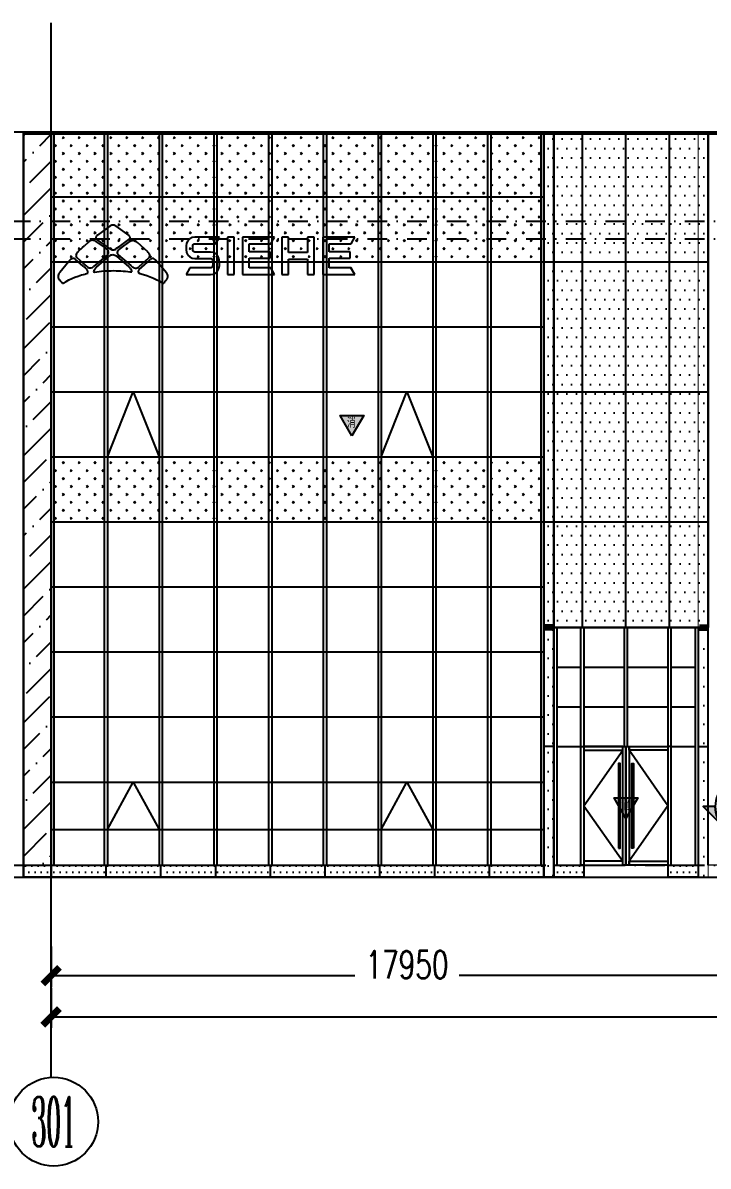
# Model space of a CAD drawing. Extents: x -2072575 to 87763, y 445513 to 805276.
# Drawn here: x -325903 to -308620, y 547259 to 576095 of the extents above; entities that cross this region are included whole.
import ezdxf
from ezdxf.enums import TextEntityAlignment as Align

# ---------------------------------------------------------------- set-up
doc = ezdxf.new("R2010")
doc.units = 0
doc.header["$LTSCALE"] = 1000
for name, pattern in [('CENTER', [2, 1.25, -0.25, 0.25, -0.25]), ('DASHDOT', [1, 0.5, -0.25, 0, -0.25]), ('DOT', [0.25, 0, -0.25]), ('ZN-DASH', [0.35, 0.25, -0.1])]:
    doc.linetypes.add(name, pattern=pattern)
doc.layers.get('Defpoints').update_dxf_attribs({"color": 210})
for name, color, linetype in [('!ZN1-填充-8', 8, 'Continuous'), ('!ZN1-文字-7', 7, 'Continuous'), ('!ZN1-标注-173', 173, 'Continuous'), ('!ZN3-不锈钢板幕墙-7', 7, 'Continuous'), ('!ZN3-玻璃幕墙-4', 4, 'Continuous'), ('!ZN4-辅助材料-1', 1, 'Continuous'), ('!ZN7-索引-3', 3, 'Continuous'), ('3符号', 3, 'Continuous'), ('3铝板幕墙', 3, 'Continuous'), ('4玻璃幕墙', 4, 'Continuous'), ('A-LIN-V', 9, 'Continuous'), ('AS-WALL', 40, 'Continuous'), ('DIM', 173, 'Continuous'), ('DOT', 8, 'DOT'), ('DOTE', 1, 'CENTER'), ('IE-填充-JYZS', 7, 'Continuous'), ('压型钢板', 23, 'Continuous')]:
    doc.layers.add(name, color=color, linetype=linetype)
doc.layers.add('A-WALL-HATCH', color=8, linetype='Continuous', lineweight=13)
doc.layers.add('轮廓线', color=3, linetype='Continuous', lineweight=211)
doc.styles.add('_TCH_AXIS', font='COMPLEX', dxfattribs={"bigfont": 'GBCBIG'})
doc.styles.add('DHTEXT-1', font='romans.shx', dxfattribs={"width": 0.7, "bigfont": 'chinese.shx'})
doc.styles.add('样式 1', font='romans.shx', dxfattribs={"width": 0.7, "bigfont": 'chinese.shx'})
doc.dimstyles.new('ZN280', dxfattribs={"dimscale": 280, "dimtxt": 2.5, "dimasz": 1.5, "dimexe": 1, "dimexo": 2, "dimgap": 0.9, "dimtad": 1, "dimdec": 0, "dimdsep": 46, "dimtxsty": 'DHTEXT-1', "dimblk": 'ARCHTICK', "dimcen": 2.5, "dimclrd": 173, "dimclre": 173, "dimclrt": 7, "dimazin": 2, "dimtfac": 1, "dimtdec": 0, "dimtix": 1, "dimtmove": 2, "dimatfit": 3, "dimfxl": 0, "dimarcsym": 0})

# ---------------------------------------------------------------- blocks, each defined once
blk = doc.blocks.new('G$C8AAC1FDD')
at = {"layer": 'A-LIN-V'}
for p, q in [((-1.638, 0.667), (-1.953, 0.44)), ((-1.625, 0.675), (-1.638, 0.667)), ((-1.609, 0.682), (-1.625, 0.675)), ((-1.591, 0.687), (-1.609, 0.682)), ((-1.572, 0.689), (-1.591, 0.687)), ((-1.572, 0.689), (-1.572, 0.689)), ((-1.553, 0.689), (-1.572, 0.689)), ((-1.553, 0.689), (-1.553, 0.689)), ((-1.534, 0.686), (-1.553, 0.689)), ((-1.534, 0.686), (-1.534, 0.686)), ((-1.517, 0.68), (-1.534, 0.686)), ((-1.516, 0.68), (-1.517, 0.68)), ((-1.501, 0.672), (-1.517, 0.68)), ((-1.5, 0.672), (-1.501, 0.672)), ((-1.489, 0.664), (-1.501, 0.672)), ((-1.489, 0.664), (-1.489, 0.664)), ((-1.489, 0.664), (-1.162, 0.43)), ((-2.141, 0.29), (-2.173, 0.267)), ((-2.11, 0.303), (-2.141, 0.29)), ((-2.081, 0.308), (-2.11, 0.303)), ((-2.081, 0.308), (-2.081, 0.308)), ((-2.056, 0.306), (-2.081, 0.308)), ((-2.035, 0.302), (-2.056, 0.306)), ((-2.056, 0.306), (-2.056, 0.306)), ((-2.018, 0.296), (-2.035, 0.302)), ((-2.034, 0.302), (-2.035, 0.302)), ((-2.005, 0.289), (-2.018, 0.296)), ((-2.018, 0.296), (-2.018, 0.296)), ((-2.005, 0.289), (-2.005, 0.289)), ((-2.005, 0.289), (-1.76, 0.114)), ((-1.991, 0.394), (-1.992, 0.38)), ((-1.992, 0.38), (-1.99, 0.367)), ((-1.986, 0.407), (-1.991, 0.394)), ((-1.99, 0.367), (-1.985, 0.354)), ((-1.977, 0.42), (-1.986, 0.407)), ((-1.985, 0.354), (-1.976, 0.341)), ((-1.965, 0.431), (-1.977, 0.42)), ((-1.976, 0.341), (-1.963, 0.33)), ((-1.953, 0.44), (-1.965, 0.431)), ((-1.627, 0.09), (-1.963, 0.33)), ((-1.398, 0.153), (-1.161, 0.324)), ((-1.162, 0.43), (-1.162, 0.43)), ((-1.152, 0.422), (-1.162, 0.43)), ((-1.161, 0.324), (-1.15, 0.332)), ((-1.16, 0.324), (-1.161, 0.324)), ((-1.152, 0.422), (-1.152, 0.422)), ((-1.141, 0.41), (-1.152, 0.422)), ((-1.15, 0.332), (-1.14, 0.344)), ((-1.15, 0.332), (-1.15, 0.332)), ((-1.141, 0.41), (-1.141, 0.41)), ((-1.135, 0.399), (-1.141, 0.41)), ((-1.14, 0.344), (-1.133, 0.356)), ((-1.139, 0.344), (-1.14, 0.344)), ((-1.134, 0.398), (-1.135, 0.399)), ((-1.133, 0.398), (-1.134, 0.398)), ((-1.13, 0.384), (-1.134, 0.398)), ((-1.133, 0.357), (-1.13, 0.371)), ((-1.133, 0.357), (-1.133, 0.357)), ((-1.133, 0.356), (-1.133, 0.357)), ((-1.131, 0.273), (-1.133, 0.356)), ((-1.129, 0.384), (-1.13, 0.384)), ((-1.13, 0.371), (-1.13, 0.384)), ((-1.129, 0.371), (-1.13, 0.371)), ((-1.098, 0.291), (-1.112, 0.285)), ((-1.081, 0.296), (-1.098, 0.291)), ((-1.079, 0.297), (-1.081, 0.296)), ((-1.055, 0.3), (-1.079, 0.297)), ((-1.055, 0.3), (-1.055, 0.3)), ((-1.028, 0.298), (-1.055, 0.3)), ((-0.998, 0.289), (-1.028, 0.298)), ((-1.027, 0.298), (-1.028, 0.298)), ((-0.966, 0.271), (-0.998, 0.289)), ((-0.997, 0.289), (-0.998, 0.289)), ((0.329, 0.296), (0.297, 0.235)), ((0.377, 0.344), (0.329, 0.296)), ((0.438, 0.376), (0.377, 0.344)), ((0.508, 0.387), (0.438, 0.376)), ((0.509, 0.387), (0.508, 0.387)), ((1.123, 0.387), (0.509, 0.387)), ((1.027, 0.221), (1.123, 0.387)), ((1.123, 0.387), (1.123, 0.387)), ((1.332, 0.387), (1.332, -0.554)), ((1.332, 0.387), (1.332, 0.387)), ((1.498, 0.387), (1.332, 0.387)), ((1.498, -0.554), (1.498, 0.387)), ((1.498, 0.387), (1.498, 0.387)), ((1.707, 0.387), (1.706, -0.554)), ((1.707, 0.387), (1.707, 0.387)), ((2.439, 0.387), (1.707, 0.387)), ((2.489, 0.387), (2.439, 0.387)), ((2.443, 0.259), (2.49, 0.341)), ((2.517, 0.387), (2.489, 0.387)), ((2.49, 0.341), (2.517, 0.387)), ((2.517, 0.387), (2.517, 0.387)), ((2.702, 0.386), (2.702, -0.555)), ((2.703, 0.386), (2.702, 0.386)), ((2.868, 0.386), (2.703, 0.386)), ((2.868, -0.001), (2.868, 0.386)), ((2.869, 0.386), (2.868, 0.386)), ((2.869, -0.001), (2.869, 0.386)), ((3.346, 0.386), (3.346, -0.001)), ((3.346, 0.386), (3.346, 0.386)), ((3.512, 0.386), (3.346, 0.386)), ((3.512, -0.555), (3.512, 0.386)), ((3.512, -0.555), (3.512, 0.386)), ((3.512, 0.386), (3.512, 0.386)), ((3.729, 0.387), (3.729, -0.554)), ((3.73, 0.387), (3.729, 0.387)), ((3.806, 0.387), (3.73, 0.387)), ((3.895, 0.387), (3.806, 0.387)), ((3.806, 0.387), (3.806, 0.387)), ((3.896, 0.387), (3.895, 0.387)), ((4.54, 0.387), (3.896, 0.387)), ((4.444, 0.221), (4.54, 0.387)), ((4.444, 0.221), (4.54, 0.387)), ((4.54, 0.387), (4.54, 0.387)), ((-2.456, 0.003), (-2.468, -0.011)), ((-2.445, 0.013), (-2.456, 0.003)), ((-2.327, 0.123), (-2.445, 0.013)), ((-2.327, 0.123), (-2.278, 0.169)), ((-2.187, 0.254), (-2.278, 0.169)), ((-2.173, 0.267), (-2.187, 0.254)), ((-1.715, 0.081), (-1.76, 0.114)), ((-1.76, 0.114), (-1.76, 0.114)), ((-1.687, 0.05), (-1.715, 0.081)), ((-1.714, 0.081), (-1.715, 0.081)), ((-1.673, 0.022), (-1.687, 0.05)), ((-1.686, 0.05), (-1.687, 0.05)), ((-1.669, -0.001), (-1.673, 0.022)), ((-1.672, 0.022), (-1.673, 0.022)), ((-1.627, 0.09), (-1.613, 0.082)), ((-1.613, 0.082), (-1.596, 0.075)), ((-1.596, 0.075), (-1.578, 0.07)), ((-1.578, 0.07), (-1.559, 0.069)), ((-1.559, 0.069), (-1.559, 0.069)), ((-1.559, 0.069), (-1.54, 0.069)), ((-1.54, 0.069), (-1.522, 0.073)), ((-1.54, 0.07), (-1.54, 0.069)), ((-1.522, 0.073), (-1.505, 0.079)), ((-1.522, 0.073), (-1.522, 0.073)), ((-1.505, 0.079), (-1.489, 0.087)), ((-1.504, 0.079), (-1.505, 0.079)), ((-1.489, 0.087), (-1.477, 0.096)), ((-1.488, 0.087), (-1.489, 0.087)), ((-1.477, 0.096), (-1.398, 0.153)), ((-1.477, 0.096), (-1.477, 0.096)), ((-1.445, 0.028), (-1.454, 0.002)), ((-1.454, 0.002), (-1.453, -0.019)), ((-1.424, 0.057), (-1.445, 0.028)), ((-1.386, 0.09), (-1.424, 0.057)), ((-1.398, 0.153), (-1.398, 0.153)), ((-1.361, 0.108), (-1.386, 0.09)), ((-1.361, 0.108), (-1.131, 0.273)), ((-1.123, 0.278), (-1.131, 0.273)), ((-1.112, 0.285), (-1.123, 0.278)), ((-0.943, 0.251), (-0.966, 0.271)), ((-0.966, 0.271), (-0.966, 0.271)), ((-0.943, 0.251), (-0.943, 0.251)), ((-0.684, 0.012), (-0.943, 0.251)), ((-0.672, 0.001), (-0.684, 0.012)), ((-0.684, 0.012), (-0.684, 0.012)), ((-0.661, -0.01), (-0.672, 0.001)), ((-0.671, 0.001), (-0.672, 0.001)), ((0.297, 0.235), (0.286, 0.164)), ((0.286, 0.164), (0.286, 0.078)), ((0.286, 0.078), (0.297, -0.003)), ((0.452, 0.154), (0.455, 0.182)), ((0.452, 0.154), (0.452, 0.154)), ((0.452, 0.068), (0.452, 0.154)), ((0.455, 0.05), (0.452, 0.068)), ((0.452, 0.068), (0.452, 0.068)), ((0.455, 0.182), (0.463, 0.198)), ((0.455, 0.182), (0.455, 0.182)), ((0.463, 0.034), (0.455, 0.05)), ((0.455, 0.05), (0.455, 0.05)), ((0.463, 0.198), (0.475, 0.21)), ((0.463, 0.198), (0.463, 0.198)), ((0.475, 0.022), (0.463, 0.034)), ((0.463, 0.034), (0.463, 0.034)), ((0.475, 0.21), (0.49, 0.218)), ((0.475, 0.21), (0.475, 0.21)), ((0.49, 0.014), (0.475, 0.022)), ((0.475, 0.022), (0.475, 0.022)), ((0.49, 0.218), (0.508, 0.221)), ((0.491, 0.218), (0.49, 0.218)), ((0.508, 0.011), (0.49, 0.014)), ((0.491, 0.014), (0.49, 0.014)), ((0.508, 0.221), (1.027, 0.221)), ((0.509, 0.011), (0.508, 0.011)), ((0.9, 0.011), (0.509, 0.011)), ((0.975, 0), (0.9, 0.011)), ((0.901, 0.011), (0.9, 0.011)), ((1.027, 0.221), (1.027, 0.221)), ((1.873, 0.221), (2.421, 0.221)), ((1.873, 0.019), (1.873, 0.221)), ((1.873, 0.019), (1.873, 0.019)), ((2.402, 0.019), (1.873, 0.019)), ((2.402, -0.147), (2.402, 0.019)), ((2.403, 0.019), (2.402, 0.019)), ((2.421, 0.221), (2.443, 0.259)), ((2.421, 0.221), (2.421, 0.221)), ((3.895, 0.019), (3.895, 0.221)), ((3.895, 0.221), (3.896, 0.221)), ((3.896, 0.019), (3.895, 0.019)), ((3.896, 0.019), (3.896, 0.221)), ((3.896, 0.221), (4.444, 0.221)), ((4.425, 0.019), (3.896, 0.019)), ((4.425, -0.147), (4.425, 0.019)), ((4.425, -0.147), (4.425, 0.019)), ((4.425, 0.019), (4.425, 0.019)), ((4.444, 0.221), (4.444, 0.221)), ((-2.674, -0.229), (-2.903, -0.507)), ((-2.662, -0.214), (-2.674, -0.229)), ((-2.629, -0.18), (-2.662, -0.214)), ((-2.599, -0.161), (-2.629, -0.18)), ((-2.572, -0.153), (-2.599, -0.161)), ((-2.572, -0.153), (-2.572, -0.153)), ((-2.549, -0.152), (-2.572, -0.153)), ((-2.53, -0.158), (-2.549, -0.152)), ((-2.549, -0.152), (-2.549, -0.152)), ((-2.515, -0.165), (-2.53, -0.158)), ((-2.53, -0.158), (-2.53, -0.158)), ((-2.503, -0.174), (-2.515, -0.165)), ((-2.515, -0.165), (-2.515, -0.165)), ((-2.503, -0.174), (-2.503, -0.174)), ((-2.312, -0.345), (-2.503, -0.174)), ((-2.49, -0.05), (-2.494, -0.073)), ((-2.494, -0.073), (-2.49, -0.098)), ((-2.48, -0.028), (-2.49, -0.05)), ((-2.49, -0.098), (-2.475, -0.123)), ((-2.468, -0.011), (-2.48, -0.028)), ((-2.475, -0.123), (-2.46, -0.137)), ((-2.315, -0.266), (-2.46, -0.137)), ((-2.263, -0.312), (-2.315, -0.266)), ((-1.702, -0.057), (-2.049, -0.353)), ((-1.972, -0.368), (-1.667, -0.103)), ((-1.702, -0.057), (-1.69, -0.047)), ((-1.702, -0.057), (-1.702, -0.057)), ((-1.69, -0.047), (-1.68, -0.034)), ((-1.69, -0.047), (-1.69, -0.047)), ((-1.68, -0.034), (-1.673, -0.02)), ((-1.679, -0.034), (-1.68, -0.034)), ((-1.673, -0.02), (-1.669, -0.001)), ((-1.672, -0.02), (-1.673, -0.02)), ((-1.669, -0.001), (-1.669, -0.001)), ((-1.655, -0.092), (-1.667, -0.103)), ((-1.634, -0.079), (-1.655, -0.092)), ((-1.611, -0.07), (-1.634, -0.079)), ((-1.587, -0.064), (-1.611, -0.07)), ((-1.563, -0.063), (-1.587, -0.064)), ((-1.538, -0.066), (-1.563, -0.063)), ((-1.562, -0.063), (-1.563, -0.063)), ((-1.514, -0.073), (-1.538, -0.066)), ((-1.538, -0.066), (-1.538, -0.066)), ((-1.492, -0.084), (-1.514, -0.073)), ((-1.514, -0.073), (-1.514, -0.073)), ((-1.475, -0.097), (-1.492, -0.084)), ((-1.492, -0.084), (-1.492, -0.084)), ((-1.474, -0.097), (-1.475, -0.097)), ((-1.475, -0.097), (-1.159, -0.364)), ((-1.453, -0.019), (-1.448, -0.036)), ((-1.448, -0.036), (-1.44, -0.048)), ((-1.44, -0.048), (-1.431, -0.058)), ((-1.431, -0.058), (-1.112, -0.328)), ((-0.66, -0.14), (-0.904, -0.359)), ((-0.898, -0.429), (-0.623, -0.182)), ((-0.649, -0.026), (-0.661, -0.01)), ((-0.661, -0.01), (-0.661, -0.01)), ((-0.66, -0.14), (-0.64, -0.118)), ((-0.659, -0.14), (-0.66, -0.14)), ((-0.638, -0.046), (-0.649, -0.026)), ((-0.649, -0.026), (-0.649, -0.026)), ((-0.64, -0.118), (-0.63, -0.093)), ((-0.64, -0.118), (-0.64, -0.118)), ((-0.63, -0.069), (-0.638, -0.046)), ((-0.637, -0.046), (-0.638, -0.046)), ((-0.63, -0.093), (-0.63, -0.069)), ((-0.63, -0.069), (-0.63, -0.069)), ((-0.63, -0.093), (-0.63, -0.093)), ((-0.611, -0.172), (-0.623, -0.182)), ((-0.601, -0.165), (-0.611, -0.172)), ((-0.585, -0.157), (-0.601, -0.165)), ((-0.564, -0.153), (-0.585, -0.157)), ((-0.564, -0.153), (-0.564, -0.153)), ((-0.54, -0.155), (-0.564, -0.153)), ((-0.512, -0.166), (-0.54, -0.155)), ((-0.54, -0.155), (-0.54, -0.155)), ((-0.481, -0.19), (-0.512, -0.166)), ((-0.512, -0.166), (-0.512, -0.166)), ((-0.453, -0.221), (-0.481, -0.19)), ((-0.481, -0.19), (-0.481, -0.19)), ((-0.452, -0.221), (-0.453, -0.221)), ((-0.453, -0.221), (-0.214, -0.508)), ((0.297, -0.003), (0.329, -0.064)), ((0.329, -0.064), (0.377, -0.112)), ((0.377, -0.112), (0.438, -0.144)), ((0.438, -0.144), (0.508, -0.155)), ((0.508, -0.155), (0.9, -0.155)), ((0.9, -0.155), (0.915, -0.156)), ((0.915, -0.156), (0.93, -0.16)), ((0.93, -0.16), (0.944, -0.172)), ((0.944, -0.172), (0.953, -0.196)), ((0.953, -0.196), (0.957, -0.235)), ((0.957, -0.235), (0.957, -0.321)), ((1.037, -0.033), (0.975, 0)), ((0.976, 0), (0.975, 0)), ((1.084, -0.084), (1.037, -0.033)), ((1.038, -0.033), (1.037, -0.033)), ((1.113, -0.152), (1.084, -0.084)), ((1.084, -0.084), (1.084, -0.084)), ((1.123, -0.245), (1.113, -0.152)), ((1.113, -0.152), (1.113, -0.152)), ((1.123, -0.245), (1.123, -0.245)), ((1.123, -0.332), (1.123, -0.245)), ((1.872, -0.388), (1.873, -0.147)), ((1.873, -0.147), (2.402, -0.147)), ((2.403, -0.147), (2.402, -0.147)), ((2.869, -0.001), (2.868, -0.001)), ((2.868, -0.555), (2.868, -0.167)), ((2.868, -0.167), (2.869, -0.167)), ((3.346, -0.001), (2.869, -0.001)), ((2.869, -0.555), (2.869, -0.167)), ((2.869, -0.167), (3.346, -0.167)), ((3.346, -0.167), (3.346, -0.555)), ((3.895, -0.388), (3.895, -0.147)), ((3.895, -0.147), (3.896, -0.147)), ((3.896, -0.388), (3.896, -0.147)), ((3.896, -0.147), (4.425, -0.147)), ((4.425, -0.147), (4.425, -0.147)), ((-2.941, -0.577), (-2.944, -0.605)), ((-2.933, -0.552), (-2.941, -0.577)), ((-2.923, -0.533), (-2.933, -0.552)), ((-2.913, -0.518), (-2.923, -0.533)), ((-2.903, -0.507), (-2.913, -0.518)), ((-2.436, -0.596), (-2.351, -0.568)), ((-2.351, -0.568), (-2.305, -0.556)), ((-2.35, -0.568), (-2.351, -0.568)), ((-2.312, -0.345), (-2.261, -0.391)), ((-2.305, -0.556), (-2.262, -0.544)), ((-2.222, -0.349), (-2.263, -0.312)), ((-2.262, -0.544), (-2.256, -0.542)), ((-2.262, -0.544), (-2.262, -0.544)), ((-2.218, -0.428), (-2.261, -0.391)), ((-2.256, -0.542), (-2.196, -0.525)), ((-2.222, -0.349), (-2.212, -0.358)), ((-2.21, -0.439), (-2.218, -0.428)), ((-2.218, -0.428), (-2.218, -0.428)), ((-2.212, -0.358), (-2.2, -0.367)), ((-2.203, -0.452), (-2.21, -0.439)), ((-2.21, -0.439), (-2.21, -0.439)), ((-2.198, -0.464), (-2.203, -0.452)), ((-2.202, -0.452), (-2.203, -0.452)), ((-2.2, -0.367), (-2.183, -0.377)), ((-2.194, -0.477), (-2.198, -0.464)), ((-2.197, -0.464), (-2.198, -0.464)), ((-2.196, -0.525), (-2.194, -0.514)), ((-2.195, -0.525), (-2.196, -0.525)), ((-2.193, -0.49), (-2.194, -0.477)), ((-2.194, -0.477), (-2.194, -0.477)), ((-2.194, -0.514), (-2.193, -0.502)), ((-2.194, -0.514), (-2.194, -0.514)), ((-2.193, -0.502), (-2.193, -0.49)), ((-2.193, -0.49), (-2.193, -0.49)), ((-2.193, -0.502), (-2.193, -0.502)), ((-2.183, -0.377), (-2.162, -0.385)), ((-2.162, -0.385), (-2.137, -0.39)), ((-2.136, -0.39), (-2.137, -0.39)), ((-2.136, -0.39), (-2.109, -0.387)), ((-2.109, -0.387), (-2.079, -0.375)), ((-2.109, -0.387), (-2.109, -0.387)), ((-2.079, -0.375), (-2.058, -0.361)), ((-2.079, -0.375), (-2.079, -0.375)), ((-2.058, -0.361), (-2.049, -0.353)), ((-2.058, -0.361), (-2.058, -0.361)), ((-2.049, -0.353), (-2.049, -0.353)), ((-2.044, -0.461), (-2.049, -0.485)), ((-2.049, -0.485), (-2.025, -0.495)), ((-2.033, -0.439), (-2.044, -0.461)), ((-2.02, -0.418), (-2.033, -0.439)), ((-2.025, -0.495), (-1.967, -0.486)), ((-2.025, -0.495), (-2.025, -0.495)), ((-2.006, -0.401), (-2.02, -0.418)), ((-1.993, -0.387), (-2.006, -0.401)), ((-1.982, -0.377), (-1.993, -0.387)), ((-1.972, -0.368), (-1.982, -0.377)), ((-1.967, -0.486), (-1.909, -0.479)), ((-1.967, -0.486), (-1.967, -0.486)), ((-1.908, -0.479), (-1.909, -0.479)), ((-1.908, -0.479), (-1.849, -0.472)), ((-1.849, -0.472), (-1.789, -0.467)), ((-1.849, -0.472), (-1.849, -0.472)), ((-1.789, -0.467), (-1.728, -0.463)), ((-1.789, -0.467), (-1.789, -0.467)), ((-1.728, -0.463), (-1.666, -0.46)), ((-1.728, -0.463), (-1.728, -0.463)), ((-1.666, -0.46), (-1.604, -0.459)), ((-1.604, -0.459), (-1.542, -0.458)), ((-1.542, -0.458), (-1.481, -0.459)), ((-1.481, -0.459), (-1.421, -0.461)), ((-1.421, -0.461), (-1.362, -0.464)), ((-1.362, -0.464), (-1.303, -0.468)), ((-1.303, -0.468), (-1.245, -0.474)), ((-1.245, -0.474), (-1.188, -0.48)), ((-1.188, -0.48), (-1.131, -0.487)), ((-1.158, -0.364), (-1.159, -0.364)), ((-1.146, -0.375), (-1.159, -0.364)), ((-1.134, -0.387), (-1.146, -0.375)), ((-1.146, -0.375), (-1.146, -0.375)), ((-1.12, -0.403), (-1.134, -0.387)), ((-1.134, -0.387), (-1.134, -0.387)), ((-1.131, -0.487), (-1.107, -0.489)), ((-1.12, -0.403), (-1.12, -0.403)), ((-1.109, -0.417), (-1.12, -0.403)), ((-1.072, -0.362), (-1.112, -0.328)), ((-1.106, -0.421), (-1.109, -0.417)), ((-1.107, -0.489), (-1.083, -0.491)), ((-1.094, -0.443), (-1.106, -0.421)), ((-1.106, -0.421), (-1.106, -0.421)), ((-1.086, -0.466), (-1.094, -0.443)), ((-1.093, -0.443), (-1.094, -0.443)), ((-1.083, -0.491), (-1.086, -0.466)), ((-1.085, -0.466), (-1.086, -0.466)), ((-1.083, -0.491), (-1.083, -0.491)), ((-1.072, -0.362), (-1.061, -0.371)), ((-1.061, -0.371), (-1.03, -0.39)), ((-1.061, -0.371), (-1.061, -0.371)), ((-1.03, -0.39), (-1, -0.397)), ((-1, -0.397), (-0.974, -0.396)), ((-1, -0.397), (-1, -0.397)), ((-0.974, -0.396), (-0.951, -0.389)), ((-0.974, -0.396), (-0.974, -0.396)), ((-0.951, -0.389), (-0.931, -0.38)), ((-0.95, -0.389), (-0.951, -0.389)), ((-0.931, -0.38), (-0.916, -0.37)), ((-0.931, -0.38), (-0.931, -0.38)), ((-0.925, -0.485), (-0.926, -0.497)), ((-0.926, -0.497), (-0.925, -0.508)), ((-0.923, -0.474), (-0.925, -0.485)), ((-0.925, -0.508), (-0.883, -0.534)), ((-0.919, -0.462), (-0.923, -0.474)), ((-0.913, -0.45), (-0.919, -0.462)), ((-0.916, -0.37), (-0.904, -0.359)), ((-0.916, -0.37), (-0.916, -0.37)), ((-0.906, -0.438), (-0.913, -0.45)), ((-0.898, -0.429), (-0.906, -0.438)), ((-0.903, -0.359), (-0.904, -0.359)), ((-0.883, -0.534), (-0.793, -0.558)), ((-0.793, -0.558), (-0.705, -0.584)), ((-0.203, -0.522), (-0.214, -0.508)), ((-0.214, -0.508), (-0.214, -0.508)), ((-0.192, -0.538), (-0.203, -0.522)), ((-0.202, -0.522), (-0.203, -0.522)), ((-0.182, -0.559), (-0.192, -0.538)), ((-0.192, -0.538), (-0.192, -0.538)), ((-0.175, -0.584), (-0.182, -0.559)), ((-0.182, -0.559), (-0.182, -0.559)), ((0.38, -0.388), (0.284, -0.554)), ((0.284, -0.554), (0.9, -0.554)), ((0.38, -0.388), (0.38, -0.388)), ((0.9, -0.388), (0.38, -0.388)), ((0.918, -0.385), (0.9, -0.388)), ((0.9, -0.554), (0.971, -0.543)), ((0.901, -0.554), (0.9, -0.554)), ((0.934, -0.377), (0.918, -0.385)), ((0.946, -0.365), (0.934, -0.377)), ((0.954, -0.349), (0.946, -0.365)), ((0.957, -0.321), (0.954, -0.349)), ((0.971, -0.543), (1.032, -0.511)), ((0.971, -0.543), (0.971, -0.543)), ((1.032, -0.511), (1.08, -0.463)), ((1.032, -0.511), (1.032, -0.511)), ((1.08, -0.463), (1.112, -0.402)), ((1.08, -0.463), (1.08, -0.463)), ((1.112, -0.402), (1.123, -0.332)), ((1.112, -0.402), (1.112, -0.402)), ((1.123, -0.332), (1.123, -0.332)), ((1.332, -0.554), (1.498, -0.554)), ((1.498, -0.554), (1.498, -0.554)), ((1.706, -0.554), (2.466, -0.554)), ((1.873, -0.388), (1.872, -0.388)), ((2.421, -0.388), (1.873, -0.388)), ((2.421, -0.388), (2.421, -0.388)), ((2.464, -0.462), (2.421, -0.388)), ((2.517, -0.554), (2.464, -0.462)), ((2.466, -0.554), (2.517, -0.554)), ((2.517, -0.554), (2.517, -0.554)), ((2.517, -0.554), (2.517, -0.554)), ((2.517, -0.554), (2.517, -0.554)), ((2.702, -0.555), (2.868, -0.555)), ((2.869, -0.555), (2.868, -0.555)), ((3.346, -0.555), (3.512, -0.555)), ((3.512, -0.555), (3.512, -0.555)), ((3.729, -0.554), (4.539, -0.554)), ((3.896, -0.388), (3.895, -0.388)), ((4.443, -0.388), (3.896, -0.388)), ((4.539, -0.554), (4.443, -0.388)), ((4.444, -0.388), (4.443, -0.388)), ((4.54, -0.554), (4.444, -0.388)), ((4.539, -0.554), (4.54, -0.554)), ((-2.944, -0.605), (-2.939, -0.636)), ((-2.939, -0.636), (-2.923, -0.669)), ((-2.923, -0.669), (-2.905, -0.692)), ((-2.883, -0.72), (-2.905, -0.692)), ((-2.852, -0.758), (-2.883, -0.72)), ((-2.834, -0.781), (-2.852, -0.758)), ((-2.834, -0.781), (-2.803, -0.769)), ((-2.834, -0.781), (-2.834, -0.781)), ((-2.803, -0.769), (-2.738, -0.73)), ((-2.803, -0.769), (-2.803, -0.769)), ((-2.738, -0.73), (-2.669, -0.693)), ((-2.738, -0.73), (-2.738, -0.73)), ((-2.669, -0.693), (-2.596, -0.658)), ((-2.669, -0.693), (-2.669, -0.693)), ((-2.596, -0.658), (-2.518, -0.626)), ((-2.595, -0.658), (-2.596, -0.658)), ((-2.518, -0.626), (-2.436, -0.596)), ((-2.518, -0.626), (-2.518, -0.626)), ((-2.436, -0.596), (-2.436, -0.596)), ((-0.705, -0.584), (-0.622, -0.613)), ((-0.622, -0.613), (-0.542, -0.645)), ((-0.542, -0.645), (-0.467, -0.679)), ((-0.467, -0.679), (-0.396, -0.716)), ((-0.396, -0.716), (-0.33, -0.755)), ((-0.33, -0.755), (-0.283, -0.781)), ((-0.283, -0.781), (-0.274, -0.77)), ((-0.283, -0.781), (-0.283, -0.781)), ((-0.274, -0.77), (-0.266, -0.759)), ((-0.274, -0.77), (-0.274, -0.77)), ((-0.266, -0.759), (-0.256, -0.747)), ((-0.265, -0.759), (-0.266, -0.759)), ((-0.256, -0.747), (-0.247, -0.735)), ((-0.256, -0.747), (-0.256, -0.747)), ((-0.247, -0.735), (-0.237, -0.723)), ((-0.246, -0.735), (-0.247, -0.735)), ((-0.237, -0.723), (-0.226, -0.71)), ((-0.236, -0.723), (-0.237, -0.723)), ((-0.226, -0.71), (-0.215, -0.696)), ((-0.226, -0.71), (-0.226, -0.71)), ((-0.215, -0.696), (-0.202, -0.679)), ((-0.215, -0.696), (-0.215, -0.696)), ((-0.202, -0.679), (-0.182, -0.645)), ((-0.202, -0.679), (-0.202, -0.679)), ((-0.182, -0.645), (-0.175, -0.613)), ((-0.182, -0.645), (-0.182, -0.645)), ((-0.175, -0.613), (-0.175, -0.584)), ((-0.175, -0.584), (-0.175, -0.584)), ((-0.174, -0.613), (-0.175, -0.613))]:
    blk.add_line(p, q, dxfattribs=at)
blk = doc.blocks.new('tt6')
at = {"layer": '4玻璃幕墙'}
for p, q in [((-2029417, 535687), (-2029417, 517237)), ((-2029337, 535687), (-2029337, 517237))]:
    blk.add_line(p, q, dxfattribs=at)
blk = doc.blocks.new('*U122')
at = {"layer": '!ZN3-玻璃幕墙-4', "color": 7, "ltscale": 10}
blk.add_lwpolyline([(0, 0), (650, 1200), (1301, 0)], dxfattribs=at)
blk = doc.blocks.new('_ArchTick')
at = {"color": 0, "linetype": 'ByBlock', "const_width": 0.4}
blk.add_lwpolyline([(-0.5, -0.5), (0.5, 0.5)], dxfattribs=at)
blk = doc.blocks.new('*D1009')
at = {"layer": 'Defpoints', "color": 0, "ltscale": 2800, "transparency": 16777216}
for p in [(0, -2527), (71800, -2527), (71800, -3824)]:
    blk.add_point(p, dxfattribs=at)
at = {"layer": 'DIM', "color": 173, "linetype": 'ByBlock', "lineweight": -2, "ltscale": 2800, "transparency": 16777216}
for p, q in [((0, -3087), (0, -4104)), ((71800, -3087), (71800, -4104)), ((0, -3824), (34551, -3824)), ((71800, -3824), (37249, -3824))]:
    blk.add_line(p, q, dxfattribs=at)
at = {"layer": 'DIM', "color": 173, "lineweight": -2, "ltscale": 2800, "transparency": 16777216, "xscale": 420, "yscale": 420, "zscale": 420, "rotation": 180}
blk.add_blockref('_ArchTick', (0, -3824), dxfattribs=at)
at = {"layer": 'DIM', "color": 173, "lineweight": -2, "ltscale": 2800, "transparency": 16777216, "xscale": 420, "yscale": 420, "zscale": 420}
blk.add_blockref('_ArchTick', (71800, -3824), dxfattribs=at)
at = {"layer": 'DIM', "color": 7, "ltscale": 2800, "transparency": 16777216, "insert": (35900, -3549), "char_height": 700, "attachment_point": 5, "style": 'DHTEXT-1'}
blk.add_mtext('71800', dxfattribs=at)
blk = doc.blocks.new('*D1021')
at = {"layer": 'Defpoints', "color": 0, "ltscale": 2800, "transparency": 16777216}
for p in [(0, -1487), (17950, -1487), (17950, -2784)]:
    blk.add_point(p, dxfattribs=at)
at = {"layer": 'DIM', "color": 173, "linetype": 'ByBlock', "lineweight": -2, "ltscale": 2800, "transparency": 16777216}
for p, q in [((0, -2047), (0, -3064)), ((17950, -2047), (17950, -3064)), ((0, -2784), (7661, -2784)), ((17950, -2784), (10289, -2784))]:
    blk.add_line(p, q, dxfattribs=at)
at = {"layer": 'DIM', "color": 173, "lineweight": -2, "ltscale": 2800, "transparency": 16777216, "xscale": 420, "yscale": 420, "zscale": 420, "rotation": 180}
blk.add_blockref('_ArchTick', (0, -2784), dxfattribs=at)
at = {"layer": 'DIM', "color": 173, "lineweight": -2, "ltscale": 2800, "transparency": 16777216, "xscale": 420, "yscale": 420, "zscale": 420}
blk.add_blockref('_ArchTick', (17950, -2784), dxfattribs=at)
at = {"layer": 'DIM', "color": 7, "ltscale": 2800, "transparency": 16777216, "insert": (8975, -2509), "char_height": 700, "attachment_point": 5, "style": 'DHTEXT-1'}
blk.add_mtext('17950', dxfattribs=at)
blk = doc.blocks.new('卓越-轴号')
blk.add_circle((0, 0), 4)
at = {"color": 0, "style": '_TCH_AXIS', "width": 1.041667, "flags": 8}
blk.add_attdef('A', text='', height=4.48, dxfattribs=at).set_placement((-2, -2.24), (2, -2.24), align=Align.FIT)
blk = doc.blocks.new('消防救援口标识')
blk.add_wipeout([(0, 0), (-150, 260), (150, 260)]).dxf.layer = '!ZN1-标注-173'
at = {"layer": '!ZN1-填充-8'}
h = blk.add_hatch(color=252, dxfattribs=at)
h.dxf.hatch_style = 1
h.paths.add_polyline_path([(0, 0), (-150, 260), (150, 260)])
at = {"layer": '!ZN1-标注-173'}
blk.add_lwpolyline([(0, 0), (-150, 260), (150, 260)], close=True, dxfattribs=at)
at = {"layer": '!ZN1-文字-7', "ltscale": 1.5, "style": '样式 1', "width": 0.7}
blk.add_text('消', height=120, dxfattribs=at).set_placement((-62, 164), align=Align.MIDDLE_LEFT)
blk = doc.blocks.new('*U118')
at = {"layer": '!ZN3-不锈钢板幕墙-7', "ltscale": 10}
for points in [[(950, 435), (990, 435), (990, 2565), (950, 2565)], [(1330, 435), (1290, 435), (1290, 2565), (1330, 2565)]]:
    blk.add_lwpolyline(points, close=True, dxfattribs=at)
at = {"layer": '!ZN3-玻璃幕墙-4', "color": 7, "linetype": 'ZN-DASH', "ltscale": 500}
for p, q in [((80, 1500), (1060, 2900)), ((2200, 1500), (1220, 2900))]:
    blk.add_line(p, q, dxfattribs=at)
at = {"layer": '!ZN3-玻璃幕墙-4', "color": 7, "ltscale": 10}
for p, q in [((80, 1500), (1060, 100)), ((2200, 1500), (1220, 100))]:
    blk.add_line(p, q, dxfattribs=at)
at = {"layer": '!ZN3-玻璃幕墙-4', "ltscale": 10}
for points in [[(80, 0), (0, 0), (0, 3000), (80, 3000)], [(80, 2900), (1060, 2900), (1060, 3000), (80, 3000)], [(1140, 0), (1060, 0), (1060, 3000), (1140, 3000)], [(1220, 0), (1140, 0), (1140, 3000), (1220, 3000)], [(2200, 2900), (1220, 2900), (1220, 3000), (2200, 3000)], [(2200, 0), (2280, 0), (2280, 3000), (2200, 3000)], [(80, 0), (1060, 0), (1060, 100), (80, 100)], [(2200, 0), (1220, 0), (1220, 100), (2200, 100)]]:
    blk.add_lwpolyline(points, close=True, dxfattribs=at)
blk = doc.blocks.new('*U152')
at = {"linetype": 'Continuous'}
blk.add_wipeout([(0.09, -5), (0.46, -4.98), (0.83, -4.94), (1.19, -4.86), (1.55, -4.76), (1.89, -4.63), (2.23, -4.48), (2.55, -4.3), (2.87, -4.1), (3.16, -3.88), (3.44, -3.64), (3.7, -3.37), (3.94, -3.09), (4.15, -2.79), (4.35, -2.48), (4.52, -2.15), (4.67, -1.81), (4.79, -1.46), (4.88, -1.1), (4.95, -0.74), (4.99, -0.37), (5, 0), (4.99, 0.37), (4.95, 0.74), (4.88, 1.1), (4.79, 1.46), (4.67, 1.81), (4.52, 2.15), (4.35, 2.48), (4.15, 2.79), (3.94, 3.09), (3.7, 3.37), (3.44, 3.64), (3.16, 3.88), (2.87, 4.1), (2.55, 4.3), (2.23, 4.48), (1.89, 4.63), (1.55, 4.76), (1.19, 4.86), (0.83, 4.94), (0.46, 4.98), (0.09, 5), (-0.28, 5), (-0.65, 4.96), (-1.01, 4.9), (-1.37, 4.81), (-1.72, 4.7), (-2.07, 4.56), (-2.4, 4.42), (-2.72, 4.21), (-3.02, 3.99), (-3.31, 3.76), (-3.57, 3.51), (-3.82, 3.23), (-4.05, 2.94), (-4.26, 2.64), (-4.44, 2.31), (-4.6, 1.98), (-4.73, 1.63), (-4.84, 1.28), (-4.92, 0.92), (-4.98, 0.55), (-5, 0.18), (-5, -0.18), (-4.98, -0.55), (-4.92, -0.92), (-4.84, -1.28), (-4.73, -1.63), (-4.6, -1.98), (-4.44, -2.31), (-4.26, -2.64), (-4.05, -2.94), (-3.82, -3.23), (-3.57, -3.51), (-3.31, -3.76), (-3.02, -3.99), (-2.72, -4.21), (-2.4, -4.4), (-2.07, -4.56), (-1.72, -4.7), (-1.37, -4.81), (-1.01, -4.9), (-0.65, -4.96), (-0.28, -5)], dxfattribs=at)
h = blk.add_hatch(color=256)
h.paths.add_polyline_path([(-3.54, -3.54), (-7.07, 0), (-5, 0, 0.198912)])
h.paths.add_polyline_path([(3.54, -3.54), (0, -7.07), (-3.54, -3.54, 0.414214)])
h.paths.add_polyline_path([(5, 0), (7.07, 0), (3.54, -3.54, 0.198912)])
for points in [[(-7.07, 0), (-5, 0, 0.198912), (-3.54, -3.54), (-7.07, 0)], [(5, 0), (7.07, 0), (3.54, -3.54, 0.198912), (5, 0)], [(-3.54, -3.54, 0.414214), (3.54, -3.54), (0, -7.07), (-3.54, -3.54, 0.414214)]]:
    blk.add_lwpolyline(points, format="xyb", close=True)
at = {"ltscale": 10}
blk.add_circle((0, 0), 5, dxfattribs=at)
blk = doc.blocks.new('20250821134329')
at = {"layer": 'DOT', "linetype": 'DASHDOT'}
for p, q in [((-9023.9, 18500), (80823.9, 18500)), ((-9023.9, 16250), (80823.9, 16250)), ((-9023.9, 15800), (80823.9, 15800)), ((-9023.9, 0), (80823.9, 0))]:
    blk.add_line(p, q, dxfattribs=at)
at = {"layer": 'DOTE', "ltscale": 280}
blk.add_line((0, -5350), (0, 21247.6), dxfattribs=at)
at = {"layer": '3符号', "color": 7}
ref = blk.add_blockref('卓越-轴号', (64.3, -6468.2), dxfattribs=dict(at, xscale=280, yscale=280, zscale=280))
ref.add_attrib('A', '301', dxfattribs={"layer": '0', "color": 0, "height": 1254.4, "style": '_TCH_AXIS', "width": 0.390625}).set_placement((-495.7, -7095.4), (624.3, -7095.4), align=Align.FIT)
at = {"layer": 'DIM', "ltscale": 2800}
for base, p1, p2, picture, middle in [((17950, -2784.1), (0, -1487.5), (17950, -1487.5), '*D1021', (8975, -2509.1)), ((71800, -3824.1), (0, -2527.5), (71800, -2527.5), '*D1009', (35900, -3549.1))]:
    dim = blk.add_linear_dim(base=base, p1=p1, p2=p2, angle=360, dimstyle='ZN280', dxfattribs=at)
    dim.commit()
    dim.dimension.update_dxf_attribs({"geometry": picture, "text_midpoint": middle, "dimtype": 129})

msp = doc.modelspace()

# ---------------------------------------------------------------- hatches: boundary and pattern name
at = {"layer": '!ZN1-填充-8'}
h = msp.add_hatch(dxfattribs=at)
h.set_pattern_fill('ANSI36', color=256, scale=300, style=0)
h.set_pattern_definition([(45, (0, 0), (252.5697, 926.0889), [1190.625, -238.125, 0, -238.125])])
h.paths.add_polyline_path([(-325890.4, 573297.6), (-325190.4, 573297.6), (-325190.4, 554847.6), (-325890.4, 554847.6)])
h = msp.add_hatch(dxfattribs=at)
h.set_pattern_fill('DOTS', color=141, scale=150, style=0)
h.paths.add_polyline_path([(-308620.4, 573297.6), (-312763.5, 573297.6), (-312763.5, 560847.6), (-308620.4, 560847.6)])
at = {"layer": '!ZN1-填充-8', "ltscale": 0.5}
h = msp.add_hatch(dxfattribs=at)
h.set_pattern_fill('石膏板', color=8, scale=80)
h.set_pattern_definition([(45, (1705298.66, 10977.37), (-200.000005, 200.000005), [64, -218.84272]), (135, (1705743.92, 10977.37), (-200.000005, -200.000005), [64, -218.84272])])
h.paths.add_polyline_path([(-325110.4, 573219.7), (-312843.5, 573219.7), (-312843.5, 570110.6), (-325110.4, 570110.6)])
h = msp.add_hatch(dxfattribs=at)
h.set_pattern_fill('石膏板', color=8, scale=80)
h.set_pattern_definition([(45, (1705298.66, 2777.37), (-200.000005, 200.000005), [64, -218.84272]), (135, (1705743.92, 2777.37), (-200.000005, -200.000005), [64, -218.84272])])
h.paths.add_polyline_path([(-325110.4, 565104.6), (-312843.5, 565104.6), (-312843.5, 563550.6), (-325110.4, 563550.6)])
at = {"layer": '!ZN1-填充-8'}
h = msp.add_hatch(dxfattribs=at)
h.set_pattern_fill('DOTS', color=141, scale=150, style=0)
h.paths.add_polyline_path([(-312510.4, 560847.6), (-312763.5, 560847.6), (-312763.5, 554547.6), (-312510.4, 554547.6)])
h = msp.add_hatch(dxfattribs=at)
h.set_pattern_fill('DOTS', color=141, scale=150, style=0)
h.paths.add_polyline_path([(-308840.4, 560847.6), (-308620.2, 560847.6), (-308620.2, 554547.6), (-308840.4, 554547.6)])
h = msp.add_hatch(dxfattribs=at)
h.set_pattern_fill('DOTS', color=141, scale=100, style=0)
h.paths.add_polyline_path([(-325890.4, 554847.6), (-312763.5, 554847.6), (-312763.5, 554547.6), (-325890.4, 554547.6)])
h = msp.add_hatch(dxfattribs=at)
h.set_pattern_fill('DOTS', color=141, scale=100, style=0)
h.paths.add_polyline_path([(-312510.4, 554847.6), (-311752.5, 554847.6), (-311752.5, 554547.6), (-312510.4, 554547.6)])
h = msp.add_hatch(dxfattribs=at)
h.set_pattern_fill('DOTS', color=141, scale=100, style=0)
h.paths.add_polyline_path([(-309632.3, 554847.6), (-308870.4, 554847.6), (-308870.4, 554547.6), (-309632.3, 554547.6)])
at = {"layer": 'IE-填充-JYZS', "ltscale": 10}
h = msp.add_hatch(dxfattribs=at)
h.set_pattern_fill('DOTS', color=141, scale=10)
h.set_pattern_definition([(0, (-325890.399, 573297.57), (7.9375, 15.875), [0, -15.875])])
h.paths.add_polyline_path([(-325890.4, 573347.6), (-252690.4, 573347.6), (-252690.4, 573297.6), (-325890.4, 573297.6)])

# ---------------------------------------------------------------- linework, layer by layer
at = {"layer": '!ZN3-玻璃幕墙-4', "color": 7, "ltscale": 10}
for points in [[(-323769.6, 565147.6), (-323119.2, 566787.6), (-322468.9, 565147.6)], [(-316865.8, 565147.6), (-316215.4, 566787.6), (-315565, 565147.6)], [(-323769.6, 555747.6), (-323119.2, 556947.6), (-322468.9, 555747.6)]]:
    msp.add_lwpolyline(points, dxfattribs=at)
at = {"layer": '3铝板幕墙', "ltscale": 10}
for p, q in [((-325150.4, 573297.6), (-325150.4, 573347.6)), ((-323809.6, 573297.6), (-323809.6, 573347.6)), ((-322428.9, 573297.6), (-322428.9, 573347.6)), ((-321048.1, 573297.6), (-321048.1, 573347.6)), ((-319667.3, 573297.6), (-319667.3, 573347.6)), ((-318286.6, 573297.6), (-318286.6, 573347.6)), ((-316905.8, 573297.6), (-316905.8, 573347.6)), ((-315525, 573297.6), (-315525, 573347.6)), ((-314144.2, 573297.6), (-314144.2, 573347.6)), ((-312803.5, 573297.6), (-312803.5, 573347.6)), ((-311792.5, 573297.6), (-311792.5, 573347.6)), ((-311792.5, 560847.4), (-311792.5, 573297.6)), ((-310692.3, 573297.6), (-310692.3, 573347.6)), ((-310692.3, 560847.1), (-310692.3, 573297.6)), ((-309592.3, 573297.6), (-309592.3, 573347.6)), ((-309592.3, 560846.9), (-309592.3, 573297.6)), ((-312763.5, 570067.6), (-308620.4, 570067.6)), ((-312763.5, 566787.6), (-308620.4, 566787.6)), ((-312763.5, 563507.6), (-308620.4, 563507.6)), ((-312510.4, 557847.6), (-312763.5, 557847.6)), ((-308840.4, 557847.6), (-308620.3, 557847.6))]:
    msp.add_line(p, q, dxfattribs=at)
at = {"layer": '3铝板幕墙', "ltscale": 1000}
for p, q in [((-325190.4, 554847.6), (-325190.4, 554547.6)), ((-323809.6, 554847.6), (-323809.6, 554547.6)), ((-322428.9, 554847.6), (-322428.9, 554547.6)), ((-321048.1, 554847.6), (-321048.1, 554547.6)), ((-319667.3, 554847.6), (-319667.3, 554547.6)), ((-318286.6, 554847.6), (-318286.6, 554547.6)), ((-316905.8, 554847.6), (-316905.8, 554547.6)), ((-315525, 554847.6), (-315525, 554547.6)), ((-314144.2, 554847.6), (-314144.2, 554547.6))]:
    msp.add_line(p, q, dxfattribs=at)
at = {"layer": '3铝板幕墙', "ltscale": 10}
for points in [[(-325890.4, 573347.6), (-252690.4, 573347.6), (-252690.4, 573297.6), (-325890.4, 573297.6)], [(-312510.4, 573297.6), (-312763.5, 573297.6), (-312763.5, 554547.6), (-312510.4, 554547.6)]]:
    msp.add_lwpolyline(points, close=True, dxfattribs=at)
for points in [[(-312763.5, 560847.6), (-312763.5, 573297.6), (-308620.4, 573297.6), (-308620.4, 560846.6)], [(-312763.5, 573297.6), (-312510.4, 573297.6), (-312510.4, 554547.6), (-312763.5, 554547.6), (-312763.5, 560847.6)], [(-308840.4, 560846.7), (-312510.4, 560847.6)]]:
    msp.add_lwpolyline(points, dxfattribs=at)
at = {"layer": '3铝板幕墙', "ltscale": 1000}
for points in [[(-325890.4, 554847.6), (-312763.5, 554847.6), (-312763.5, 554547.6), (-325890.4, 554547.6)], [(-312510.4, 554847.6), (-311752.5, 554847.6), (-311752.5, 554547.6), (-312510.4, 554547.6)], [(-309628.3, 554847.6), (-308870.4, 554847.6), (-308870.4, 554547.6), (-309628.3, 554547.6)]]:
    msp.add_lwpolyline(points, close=True, dxfattribs=at)
at = {"layer": '4玻璃幕墙', "ltscale": 10}
for p, q in [((-325190.4, 554847.6), (-325190.4, 573297.6)), ((-325110.4, 554847.6), (-325110.4, 573297.6)), ((-312843.5, 573297.6), (-312843.5, 554847.6)), ((-312763.5, 573297.6), (-312763.5, 554547.6)), ((-308620.4, 554847.6), (-308620.4, 573297.6)), ((-312510.4, 554547.6), (-312510.4, 560847.6)), ((-312510.4, 560847.6), (-308840.4, 560847.6)), ((-312430.4, 554847.6), (-312430.4, 560847.6)), ((-311830.5, 554847.6), (-311830.5, 560847.6)), ((-311750.5, 554847.6), (-311750.5, 560847.6)), ((-310732.3, 557847.6), (-310732.3, 560847.6)), ((-310652.3, 557847.6), (-310652.3, 560847.6)), ((-309630.3, 554847.6), (-309630.3, 560847.6)), ((-309550.3, 554847.6), (-309550.3, 560847.6)), ((-308950.4, 560847.6), (-308950.4, 554847.6)), ((-308872.3, 560847.6), (-308872.3, 554847.6)), ((-308870.4, 560847.6), (-308870.4, 554847.6)), ((-312430.4, 559847.6), (-311832.5, 559847.6)), ((-311752.5, 559847.6), (-310732.3, 559847.6)), ((-310652.3, 559847.6), (-309632.3, 559847.6)), ((-309552.3, 559847.6), (-308920.4, 559847.6)), ((-312430.4, 558847.6), (-311832.5, 558847.6)), ((-311752.5, 558847.6), (-310732.3, 558847.6)), ((-310652.3, 558847.6), (-309632.3, 558847.6)), ((-309552.3, 558847.6), (-308920.4, 558847.6)), ((-312430.4, 557847.6), (-311832.5, 557847.6)), ((-311752.5, 557847.6), (-310732.3, 557847.6)), ((-310652.3, 557847.6), (-309632.3, 557847.6)), ((-309552.3, 557847.6), (-308920.4, 557847.6))]:
    msp.add_line(p, q, dxfattribs=at)
at = {"layer": '4玻璃幕墙'}
for p, q in [((-325190.4, 571707.6), (-312763.5, 571707.6)), ((-325190.4, 570067.6), (-312763.5, 570067.6)), ((-325190.4, 568427.6), (-312763.5, 568427.6)), ((-325190.4, 566787.6), (-312763.5, 566787.6)), ((-325190.4, 565147.6), (-312763.5, 565147.6)), ((-325190.4, 563507.6), (-312763.5, 563507.6)), ((-325190.4, 561867.6), (-312763.5, 561867.6)), ((-325190.4, 560227.6), (-312763.5, 560227.6)), ((-325190.4, 558587.6), (-312763.5, 558587.6)), ((-325190.4, 556947.6), (-312763.5, 556947.6)), ((-325190.4, 555747.6), (-312763.5, 555747.6))]:
    msp.add_line(p, q, dxfattribs=at)
at = {"layer": 'A-LIN-V'}
for p, q in [((-325890.4, 573347.6), (-252690.5, 573347.6)), ((-325890.4, 554547.6), (-325890.4, 573347.6)), ((-325890.4, 573297.6), (-252690.5, 573297.6)), ((-325190.4, 573297.6), (-325190.4, 554547.6))]:
    msp.add_line(p, q, dxfattribs=at)
at = {"layer": 'A-WALL-HATCH'}
for p, q in [((-325190.4, 554847.6), (-312763.5, 554847.6)), ((-278990.4, 554847.6), (-308621.2, 554847.6))]:
    msp.add_line(p, q, dxfattribs=at)
at = {"layer": 'AS-WALL'}
msp.add_line((-334214.3, 554547.6), (-245516.5, 554547.6), dxfattribs=at)
at = {"layer": '压型钢板', "ltscale": 10}
for p, q in [((-325890.4, 573347.6), (-325890.4, 554547.6)), ((-325190.4, 573347.6), (-325190.4, 554847.6))]:
    msp.add_line(p, q, dxfattribs=at)
at = {"layer": '轮廓线', "ltscale": 10}
for p, q in [((-312510.4, 560847.6), (-312763.5, 560847.6)), ((-308840.4, 560846.7), (-308620.2, 560846.7))]:
    msp.add_line(p, q, dxfattribs=at)
at = {"layer": '轮廓线', "ltscale": 10, "const_width": 20}
msp.add_lwpolyline([(-312510.4, 573297.6), (-312763.5, 573297.6), (-312763.5, 554547.6), (-312510.4, 554547.6)], close=True, dxfattribs=at)
msp.add_lwpolyline([(-308870.4, 573297.6), (-308620.4, 573297.5), (-308620.2, 554547.6), (-308870.4, 554547.6), (-308870.4, 573297.6)], dxfattribs=at)

# ---------------------------------------------------------------- block references
at = {"layer": '!ZN3-玻璃幕墙-4', "ltscale": 500}
msp.add_blockref('*U122', (-316865.8, 555747.6), dxfattribs=at)
at = {"layer": 'A-LIN-V'}
for p in [(1705567.3, 37610.1), (1706948.1, 37610.1), (1708328.8, 37610.1), (1709709.6, 37610.1), (1711090.4, 37610.1), (1712471.1, 37610.1), (1713851.9, 37610.1), (1715232.7, 37610.1)]:
    msp.add_blockref('tt6', p, dxfattribs=at)
at = {"layer": 'A-LIN-V', "xscale": 1000, "yscale": 1000, "zscale": 1000}
msp.add_blockref('G$C8AAC1FDD', (-322070.4, 570304), dxfattribs=at)
at = {"layer": 'DIM', "ltscale": 10}
msp.add_blockref('20250821134329', (-325190.4, 554847.6), dxfattribs=at)

# ---------------------------------------------------------------- next in the draw order: block references
at = {"layer": '!ZN4-辅助材料-1', "xscale": 2, "yscale": 2, "zscale": 2}
for p in [(-317603.1, 565675.7), (-310692.3, 556031.1)]:
    msp.add_blockref('消防救援口标识', p, dxfattribs=at)
at = {"layer": '!ZN7-索引-3', "color": 7, "ltscale": 3, "xscale": -150, "yscale": 150, "zscale": 150}
msp.add_blockref('*U152', (-307688.8, 556327.8), dxfattribs=at)

# ---------------------------------------------------------------- next in the draw order: block references
at = {"layer": '!ZN3-玻璃幕墙-4', "ltscale": 500}
msp.add_blockref('*U118', (-311832.5, 554847.6), dxfattribs=at)

doc.saveas('drawing.dxf')
